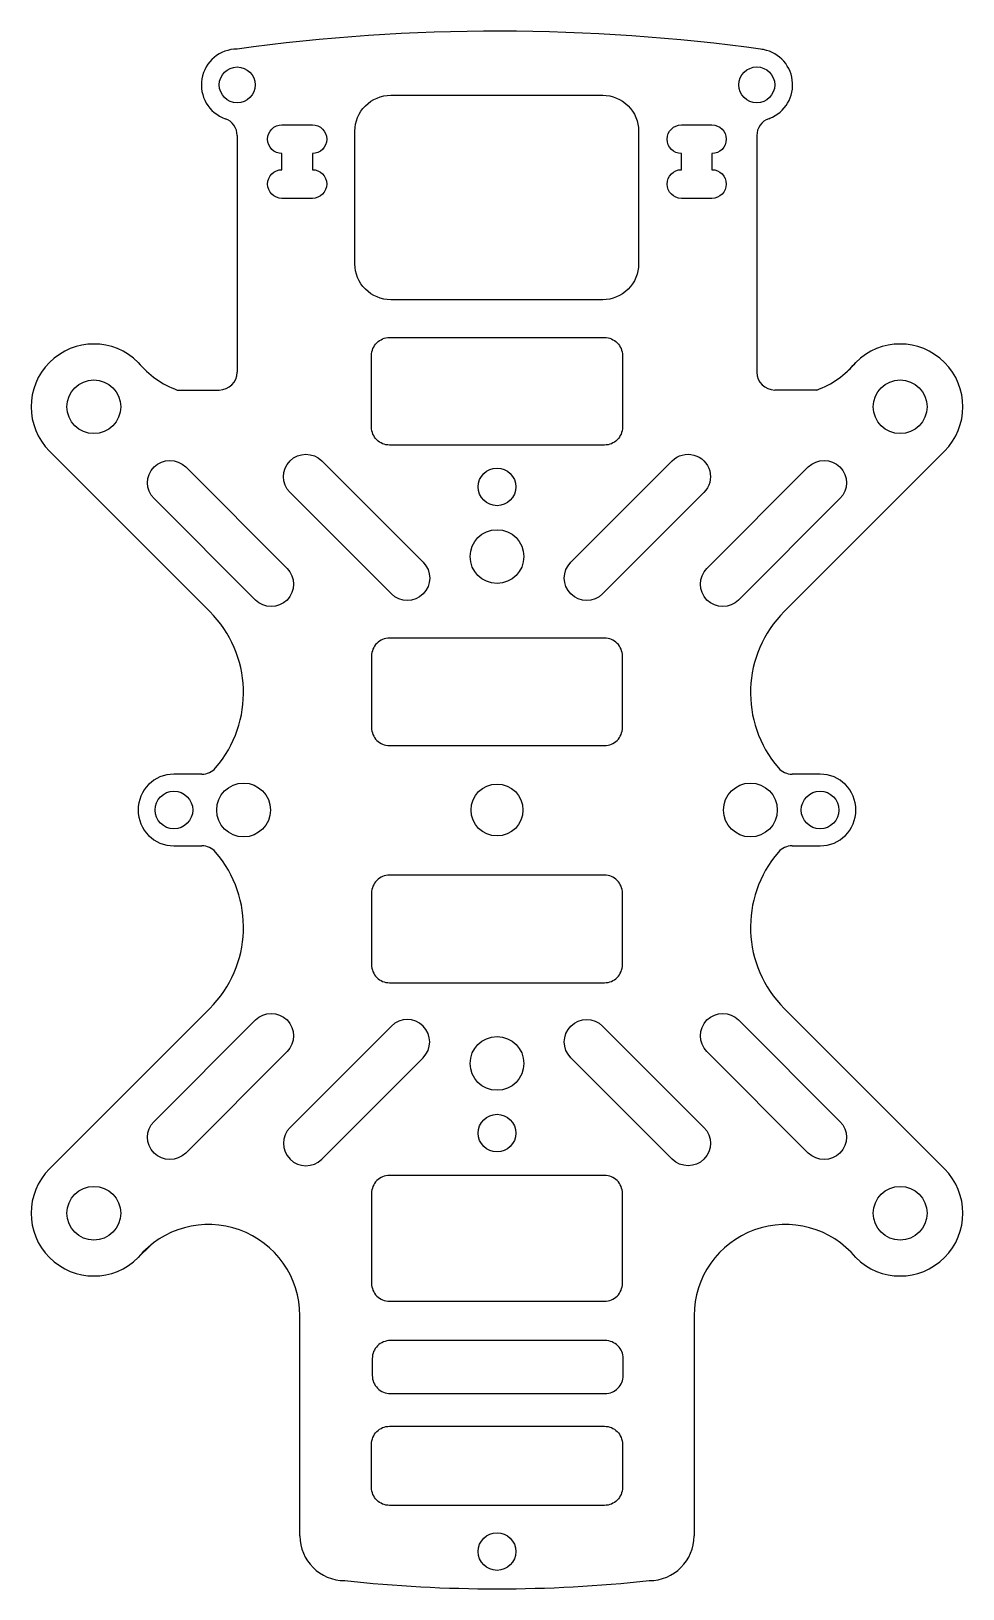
# Model space of a CAD drawing. Header units: millimetres. Extents: x -26 to 26, y -43.5 to 43.5.
import ezdxf

# ---------------------------------------------------------------- set-up
doc = ezdxf.new("R2010")
doc.units = ezdxf.units.MM
doc.layers.get('0').update_dxf_attribs({"linetype": 'CONTINUOUS'})

msp = doc.modelspace()

# ---------------------------------------------------------------- linework, layer by layer
for p, q in [((15.167, 38.575), (15.22, 38.597)), ((-14.5, 37.632), (-14.5, 24.435)), ((14.5, 37.632), (14.5, 24.435)), ((-17.842, 23.435), (-15.5, 23.435)), ((17.842, 23.435), (15.5, 23.435)), ((-24.975, 20.025), (-16.031, 11.081)), ((16.031, 11.081), (24.975, 20.025)), ((-16.466, 2), (-18.031, 2)), ((18.031, 2), (16.466, 2)), ((-18.031, -2), (-16.466, -2)), ((16.466, -2), (18.031, -2)), ((-16.031, -11.081), (-24.975, -20.025)), ((24.975, -20.025), (16.031, -11.081)), ((-20.025, -24.975), (-19.348, -24.297)), ((-11, -40.5), (-11, -28.225)), ((11, -28.225), (11, -40.5))]:
    msp.add_line(p, q)
for points in [[(7.904, 30.473, -0.414214), (5.904, 28.473), (-5.932, 28.473, -0.414214), (-7.932, 30.473), (-7.932, 37.88, -0.414214), (-5.932, 39.88), (5.904, 39.88, -0.414214), (7.904, 37.88)], [(-10.303, 38.23, -1), (-10.303, 36.63), (-10.303, 35.73, -1), (-10.303, 34.13), (-12.003, 34.13, -1), (-12.003, 35.73), (-12.003, 36.63, -1), (-12.003, 38.23)], [(10.296, 34.129, -1), (10.296, 35.729), (10.296, 36.629, -1), (10.296, 38.229), (11.996, 38.229, -1), (11.996, 36.629), (11.996, 35.729, -1), (11.996, 34.129)], [(6, 26.362, -0.414214), (7, 25.362), (7, 21.362, -0.414214), (6, 20.362), (-6, 20.362, -0.414214), (-7, 21.362), (-7, 25.362, -0.414214), (-6, 26.362)], [(-11.717, 13.484, -1), (-13.484, 11.717), (-19.141, 17.373, -1), (-17.373, 19.141)], [(-11.548, 17.715, -1), (-9.781, 19.482), (-4.124, 13.826, -1), (-5.891, 12.058)], [(9.781, 19.482, -1), (11.548, 17.715), (5.891, 12.058, -1), (4.124, 13.826)], [(19.141, 17.373), (13.484, 11.717, -1), (11.717, 13.484), (17.373, 19.141, -1)], [(-7, 8.592), (-7, 4.592, 0.414214), (-6, 3.592), (6, 3.592, 0.414214), (7, 4.592), (7, 8.592, 0.414214), (6, 9.592), (-6, 9.592, 0.414214)], [(7, -8.638), (7, -4.638, 0.414214), (6, -3.638), (-6, -3.638, 0.414214), (-7, -4.638), (-7, -8.638, 0.414214), (-6, -9.638), (6, -9.638, 0.414214)], [(-19.141, -17.373), (-13.484, -11.717, -1), (-11.717, -13.484), (-17.373, -19.141, -1)], [(-9.781, -19.482), (-4.124, -13.826, 1), (-5.891, -12.058), (-11.548, -17.715, 1)], [(11.548, -17.715, -1), (9.781, -19.482), (4.124, -13.826, -1), (5.891, -12.058)], [(17.373, -19.141), (11.717, -13.484, -1), (13.484, -11.717), (19.141, -17.373, -1)], [(7, -26.414), (7, -21.388, 0.414214), (6, -20.388), (-6, -20.388, 0.414214), (-7, -21.388), (-7, -26.414, 0.414214), (-6, -27.414), (6, -27.414, 0.414214)], [(-6.96, -30.605), (-6.96, -31.557, 0.414214), (-5.96, -32.557), (6.04, -32.557, 0.414214), (7.04, -31.557), (7.04, -30.605, 0.414214), (6.04, -29.605), (-5.96, -29.605, 0.414214)], [(-6, -38.804, -0.414214), (-7, -37.804), (-7, -35.388, -0.414214), (-6, -34.388), (6, -34.388, -0.414214), (7, -35.388), (7, -37.804, -0.414214), (6, -38.804)]]:
    msp.add_lwpolyline(points, format="xyb", close=True)
for centre, radius in [((-14.5, 40.46), 1), ((14.5, 40.463), 1), ((-22.5, 22.5), 1.5), ((22.5, 22.5), 1.5), ((0, 18.031), 1.05), ((0, 14.142), 1.5), ((-18.031, 0), 1.05), ((-14.142, 0), 1.5), ((0, 0), 1.45), ((14.142, 0), 1.5), ((18.031, 0), 1.05), ((0, -14.142), 1.5), ((0, -18.031), 1.05), ((-22.5, -22.5), 1.5), ((22.5, -22.5), 1.5), ((0, -41.378), 1.05)]:
    msp.add_circle(centre, radius)
for centre, radius, start, end in [((0.075, -63.365), 106.824, 82.05653, 97.8417), ((-14.5, 40.46), 2, 90, 250.52878), ((14.5, 40.463), 2, 80.2847, 83.89596), ((14.5, 40.463), 2, 80.2847, 83.89596), ((14.5, 40.463), 2, -68.90065, 83.89596), ((-15.5, 37.632), 1, 0, 70.52878), ((15.5, 37.632), 1, 109.47122, 180), ((-22.5, 22.5), 3.5, 45, 225), ((22.5, 22.5), 3.5, -45, 135), ((-16.098, 28.225), 5.098, 219.60848, 249.9907), ((-15.5, 24.435), 1, -90, 0), ((15.5, 24.435), 1, 180, 270), ((16.098, 28.225), 5.098, 290.0093, 320.39152), ((16.098, 28.225), 5.098, 309.60848, 320.39152), ((-20.572, 6.541), 6.422, -40.77446, 45), ((20.572, 6.541), 6.422, 135, 220.77446), ((-18.031, 0), 2, 90, 270), ((-16.466, 3), 1, 270, 319.22554), ((16.466, 3), 1, 220.77446, 270), ((18.031, 0), 2, -90, 90), ((-16.466, -3), 1, 40.77446, 90), ((-20.572, -6.541), 6.422, -45, 40.77446), ((20.572, -6.541), 6.422, 139.22554, 225), ((16.466, -3), 1, 90, 139.22554), ((-22.5, -22.5), 3.5, 135, 315), ((22.5, -22.5), 3.5, -135, 45), ((-16.098, -28.225), 5.098, 0, 140.39152), ((16.098, -28.225), 5.098, 39.60848, 180), ((-8.5, -40.5), 2.5, 180, 270), ((8.5, -40.5), 2.5, -90, 0), ((0, 35.458), 78.917, 263.81679, 276.18321)]:
    msp.add_arc(centre, radius, start, end)

doc.saveas('drawing.dxf')
